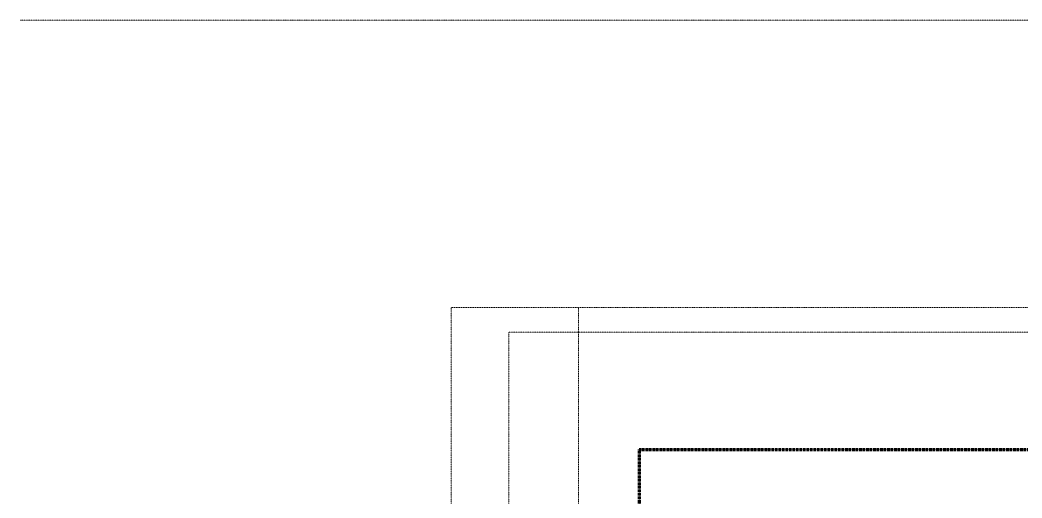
# Model space of a CAD drawing. Header units: inches. Extents: x -4830 to -235, y 9551 to 12852.
# Drawn here: x -4830 to -3470, y 12203 to 12852 of the extents above; entities that cross this region are included whole.
import ezdxf

# ---------------------------------------------------------------- set-up
doc = ezdxf.new("R2010")
doc.units = ezdxf.units.IN
doc.header["$MEASUREMENT"] = 0
doc.linetypes.add('Aligning Line 1_8_', pattern=[0.25, 0.125, -0.125])
doc.linetypes.add('Double Dash 3_8_', pattern=[1, 0.375, -0.125, 0.125, -0.125, 0.125, -0.125])
for name, color, linetype, lineweight in [('0-1', 7, 'Continuous', 5), ('C-PROP-LINE', 91, 'Double Dash 3_8_', 70), ('G-ANNO-SYMB', 111, 'Aligning Line 1_8_', 9), ('G-ANNO-SYMB-1', 147, 'Aligning Line 1_8_', 9)]:
    doc.layers.add(name, color=color, linetype=linetype, lineweight=lineweight)

# ---------------------------------------------------------------- blocks, each defined once
blk = doc.blocks.new('CTR - 2nd Phase_rvt-1-FLOOR PLAN - 3RD FLOOR')
at = {"layer": 'G-ANNO-SYMB-1'}
blk.add_line((-334.5, 12851.9), (-4829.9, 12851.9), dxfattribs=at)
blk = doc.blocks.new('CTR - 1st Phase - Common Walls_rvt-1-FLOOR PLAN - 3RD FLOOR')
at = {"layer": 'G-ANNO-SYMB-1'}
for p, q in [((-4244.8, 9706.2), (-4244.8, 12461.7)), ((-514.4, 12461.7), (-4244.8, 12461.7)), ((-4166.6, 9706.2), (-4166.6, 12428.1)), ((-1875.5, 12428.1), (-4166.6, 12428.1))]:
    blk.add_line(p, q, dxfattribs=at)
blk = doc.blocks.new('Family - ___-1878357-FLOOR PLAN - 3RD FLOOR')
at = {"layer": 'C-PROP-LINE'}
for q in [(-629.6, 12268.7), (-3987, 9767.3)]:
    blk.add_line((-3989.6, 12268.7), q, dxfattribs=at)

msp = doc.modelspace()

# ---------------------------------------------------------------- linework, layer by layer
at = {"layer": 'G-ANNO-SYMB'}
for p in [(-4072, 9706.2), (-1953.4, 12461.7)]:
    msp.add_line(p, (-4072, 12461.7), dxfattribs=at)

# ---------------------------------------------------------------- block references
at = {"layer": '0-1'}
for name in ['CTR - 2nd Phase_rvt-1-FLOOR PLAN - 3RD FLOOR', 'CTR - 1st Phase - Common Walls_rvt-1-FLOOR PLAN - 3RD FLOOR']:
    msp.add_blockref(name, (0, 0), dxfattribs=at)
at = {"layer": 'C-PROP-LINE'}
msp.add_blockref('Family - ___-1878357-FLOOR PLAN - 3RD FLOOR', (0, 0), dxfattribs=at)

doc.saveas('drawing.dxf')
